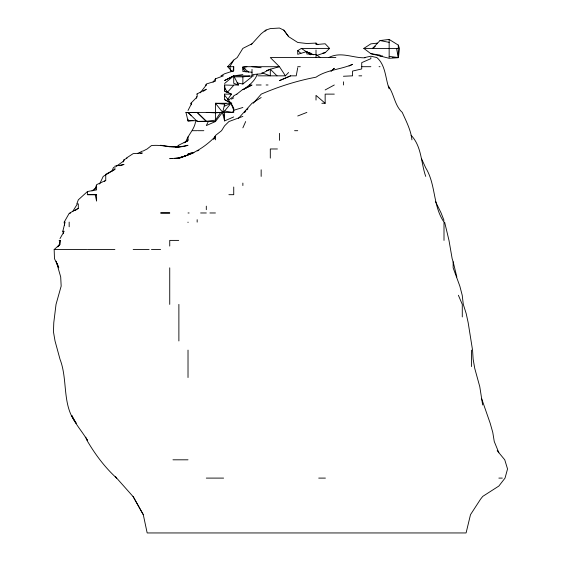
<?xml version="1.0" encoding="UTF-8"?>
<svg xmlns="http://www.w3.org/2000/svg" width="561" height="561" viewBox="0 0 561 561"><rect width="100%" height="100%" fill="white"/><g stroke="black" fill="none" stroke-linecap="round" stroke-linejoin="round"><path stroke-width="0.84" d="M59.108 240.396L60.09 240.396L60.027 243.523L57.601 246.868M87.348 194.688L87.46 191.518L96.597 189.891L96.597 185.544M59.571 244.729L60.027 240.718M232.99 71.682L233.734 66.696L227.647 66.696L231.518 70.988M297.73 67.706L296.236 75.84L290.619 75.84L279.441 80.637L288.585 76.745M196.343 98.28L196.673 96.618M257.303 74.178C254.939 80.931 248.789 85.952 242.871 89.704L252.015 84.984L243.635 89.311M63.617 233.748L62.818 231.258L65.076 222.114L64.206 222.114L64.571 225.438M94.844 189.702L96.597 184.667L105.741 180.425L105.741 174.303L114.886 169.359L114.886 166.14L124.023 164.471L119.872 165.74M185.684 142.326C187.83 134.85 194.527 129.605 195.551 121.548M76.829 203.832L78.316 199.842L87.46 191.518M123.132 161.989L124.023 159.731L127.067 158.118M112.011 171.07L113.532 167.262M242.871 127.845L245.676 121.548M187.311 141.358L188.019 139.836L188.019 136.849M99.606 184.022L103.217 176.406L114.886 169.359M213.727 139.114L215.445 135.503L221.553 130.692L224.589 125.832L228.923 121.548L242.871 116.393M208.313 121.548L206.308 125.566L215.445 121.548L222.436 112.41L224.589 111.036L231.013 103.266L224.589 95.181M188.019 110.503L191.68 103.266L190.894 103.266L191.49 104.788M60.027 238.593L64.15 231.258L62.818 231.258M64.206 222.114L69.171 213.39L70.476 213.18M242.871 107.481L233.734 110.258L232.499 112.41L224.589 111.036M252.015 43.765L242.871 48.386L237.212 57.552L233.734 60.09L229.793 66.696L231.202 71.682M213.797 139.142L215.445 136.365L215.445 139.836M72.65 211.567L77.453 203.832M251.111 44.768L261.16 33.758L265.788 30.126L270.304 28.597L279.441 28.05L283.817 30.126L288.585 36.514M213.026 82.243L215.445 78.821L223.355 75.84L220.992 75.84L224.589 73.772L233.734 70.784L233.734 66.696M227.429 99.753L231.532 94.122L224.589 91.008L224.589 84.984L233.734 85.314L227.464 92.235M200.235 92.817L206.308 84.984L206.308 84.017L215.445 81.135L215.445 78.821M58.386 246.279L60.027 244.33L54.165 249.54L54.487 258.684L58.772 267.828L57.11 263.256M253.249 103.266L261.258 94.122C278.824 86.541 297.197 80.714 316.011 77.194C326.93 69.711 340.625 69.641 352.581 64.326L349.04 66.023M238.418 118.399L252.015 103.273L261.16 97.53M215.445 136.365C203.573 148.693 187.227 158.342 169.738 158.616L172.227 158.546M227.647 66.696L233.734 60.09M245.641 111.183L244.484 112.41L245.739 111.197M246.798 109.956L247.962 108.729M392.476 57.552L398.429 57.552L399.474 48.414L398.289 45.097L389.152 39.431L380.007 40.56L372.595 48.414L375.295 46.395M257.878 75.84L285.416 75.84L288.585 72.523M190.894 103.266L197.163 96.864L197.163 94.122L196.743 94.122M265.037 31.255L266.145 30.126M316.846 55.406L325.156 52.657L329.602 48.414L325.156 43.765L316.011 44.557L316.011 43.092L306.867 43.506L297.73 42.468L288.585 36.64L283.817 30.126M331.053 71.198L334.3 68.295L331.172 70.995M224.589 83.477L233.734 75.847L238.439 84.984L233.734 84.984M176.189 147.305L178.882 145.075L188.019 140.601M92.025 190.929L96.597 187.178M237.058 82.902L242.871 84.017L252.015 76.71M236.882 94.122L242.871 89.353M184.099 142.852L188.019 139.836M104.367 181.448L105.741 180.425M228.811 99.893L233.734 96.331M75.048 210.634L78.316 208.299L78.316 203.832M116.288 166.266L124.023 160.811L124.023 159.731M203.475 91.198L206.308 89.241L197.163 93.841M226.013 103.266L224.589 104.206L215.445 103.266L215.445 112.41M126.309 158.118L133.167 153.637L142.312 153.013L140.79 153.525M398.289 45.097L398.289 57.706L389.152 58.295L370.863 53.688L363.83 48.414L370.863 43.849L377.511 43.127M176.862 147.248L178.882 145.958L175.803 147.298M310.654 54.831L306.867 51.556L297.73 54.312L297.73 50.672L301.348 48.414L329.602 48.414M231.448 99.15L233.734 97.88M137.74 153.595L142.312 151.084M69.802 212.97L78.316 208.299M325.156 89.949L334.3 84.984M233.734 75.84L224.589 80.496L233.734 75.847L233.734 83.337L238.439 84.984M233.734 95.749L236.931 94.122M142.999 151.084L147.143 148.974L151.456 145.572C163.693 144.24 175.923 149.514 188.019 145.278L178.882 147.059M285.416 75.84L279.441 66.696L270.304 69.241L261.16 73.821L252.85 74.543M289.266 76.443L290.619 75.84M230.298 103.582L224.589 106.099L224.589 104.206L222.703 112.41L215.445 103.266L231.861 103.266L224.589 99.606L224.589 94.122L231.532 94.122M224.589 116.464L222.436 112.41L224.589 120.896L233.734 116.933M297.73 115.987L306.867 112.41M180.565 157.83L188.019 154.927L178.882 158.146L193.005 153.132M266.489 70.602L270.304 69.241L276.994 75.84M328.718 57.552C340.99 51.219 352.736 58.12 365.05 57.811M198.706 150.39L197.163 150.79L198.825 150.46M179.815 158.118L174.723 158.475M322.659 53.211L325.156 52.657M193.84 152.501L188.019 153.798L193.84 152.599M248.754 72.096L242.871 67.565L246.882 66.696M364.664 57.552L370.863 56.212L376.831 57.552C385.779 65.09 385.274 78.477 389.152 88.82M177.213 147.298L178.882 146.968L169.738 146.807L160.593 145.243M242.871 74.592L233.741 75.84L249.652 75.84M206.308 121.309L197.163 112.41L206.308 121.309L215.445 120.138L220.634 112.41L215.445 112.866L206.308 112.41M193.005 120.384L188.019 120.952L185.957 112.41L197.163 112.466M233.734 76.829L242.871 76.843L253.937 75.84M343.437 76.261L352.581 75.84L352.581 71.065L361.726 68.947L361.726 62.629L370.863 58.674L370.863 57.552M191.287 115.524L188.019 112.41L197.163 121.4L206.308 121.197M380.007 55.946L382.504 55.911M363.83 48.414L398.289 48.414M335.878 57.552L270.304 57.552L279.441 66.696L242.871 66.696L242.871 71.513L252.015 72.229M297.73 66.696L300.289 66.696M361.726 66.696L370.863 66.696M379.061 66.696L380.007 66.696M358.914 75.84L361.726 75.84M205.284 84.984L206.308 84.984M249.561 84.984L250.543 84.984M256.237 84.984L261.16 84.984M266.11 84.984L268.039 84.984M334.3 94.122L325.156 94.122L325.156 103.266L321.86 103.266M190.474 112.41L233.734 112.41L233.734 108.077L231.013 103.266L233.734 110.258M197.163 121.548L215.445 121.548L215.445 112.866M192.297 130.692L197.163 130.692M197.809 130.692L203.832 130.692M294.574 130.692L297.73 130.692M277.422 148.974L270.304 148.974L270.304 158.118M95.181 194.688L96.597 194.688L96.597 201.083L95.181 194.688L87.46 194.674L96.597 194.688M228.888 194.688L233.734 194.688L233.734 187.03M188.019 212.97L189.12 212.97M200.614 212.97L206.308 212.97M209.912 212.97L215.445 212.97M178.714 240.396L169.738 240.396L169.738 246.062M54.165 249.54L86.794 249.54M87.46 249.54L114.886 249.54M133.167 249.54L149.107 249.54M151.456 249.54L160.593 249.54M172.963 459.81L188.019 459.81M206.308 478.098L223.601 478.098M318.711 478.098L325.408 478.098M498.855 478.098L502.305 478.098M252.015 66.696L261.16 67.727M389.152 56.381L398.289 57.552L396.543 48.414M185.957 112.41L188.019 112.705M370.863 53.688L380.007 55.097M380.007 40.56L389.152 42.355M308.529 52.545L311.025 53.26M261.924 72.79L270.304 75.84L270.304 69.241M313.725 54.782L306.867 52.061L301.348 48.414M242.871 67.565L245.157 68.737M224.589 99.606L230.298 102.859M320.394 57.552L316.011 54.634L306.867 53.954L306.867 51.556M224.589 91.008L226.546 92.341M316.011 43.092L317.912 44.691M297.73 50.672L300.85 53.316M325.156 103.266L316.011 95.377L316.011 100.061M242.871 68.947L246.083 71.815M497.186 450.672L504.753 459.81L507.544 468.954L505.033 478.098L498.855 486.05L482.762 496.38L480.574 499.157L470.497 514.668L466.086 532.95L147.171 532.95L143.279 514.668L133.167 496.604L143.279 514.668M115.321 476.527L116.632 478.098C105.124 467.622 95.566 454.908 87.649 441.528L85.728 437.124M115.286 476.527L133.167 496.674M224.589 88.126L228.131 92.789M411.087 135.264C421.809 146.449 420.89 162.683 425.722 176.406M388.422 86.106C394.215 94.29 394.614 105.496 402.265 112.41C406.199 121.274 410.883 130.033 411.935 139.836M71.871 415.624L76.177 423.246C61.731 405.112 68.077 379.986 60.027 359.306L55.027 340.962L53.456 331.824L53.779 322.68L56.023 304.392L61.17 286.11L60.7 276.966L56.184 261.174M71.822 415.624C75.644 424.852 82.733 431.956 87.46 440.644L86.422 438.393M435.588 201.771L441.093 212.97L444.003 220.382M498.855 452.769L494.262 441.528L492.768 432.384L490.181 423.246L481.71 398.864M421.592 158.882L425.722 167.879C436.023 184.583 432.755 205.922 444.003 222.114L444.003 240.396M458.386 295.254L462.285 304.392L462.285 316.944M482.649 404.958L479.774 386.676L474.746 368.388L473.14 359.25L472.551 350.106L468.169 322.68L466.184 313.536L463.295 304.392L462.215 295.254L459.831 286.11L453.148 267.828L453.148 261.819L452.159 258.684L448.982 240.396L444.621 222.114M456.829 276.966L453.148 261.819M224.589 84.984L225.122 89.136M224.589 94.122L224.638 95.784M471.429 350.106L471.429 366.578M389.152 39.431L389.152 57.552M343.437 81.815L343.437 84.984M316.011 49.992L316.011 57.552M279.441 133.357L279.441 140.348M261.16 169.794L261.16 176.406M252.015 69.368L252.015 75.84M242.871 76.843L242.871 84.017M242.871 183.089L242.871 185.544M224.589 112.41L224.589 120.896M206.308 206.153L206.308 209.681M197.163 121.4L197.163 120.608L188.019 120.952L188.019 119.241M197.163 219.688L197.163 222.114M188.019 222.114L188.019 222.57M188.019 350.106L188.019 377.532M178.882 304.392L178.882 340.962M169.738 267.828L169.738 304.392M69.171 222.114L69.171 226.777M60.027 240.396L60.027 240.781M169.738 212.97L160.593 212.97L169.738 212.977"/></g></svg>
